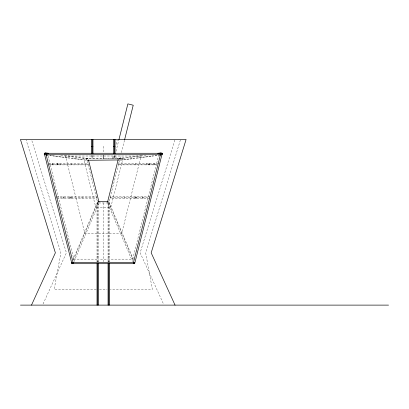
<?xml version="1.0" encoding="UTF-8"?>
<svg xmlns="http://www.w3.org/2000/svg" width="409" height="409" viewBox="0 0 409 409"><rect width="100%" height="100%" fill="white"/><g stroke="black" fill="none" stroke-linecap="round" stroke-linejoin="round"><path stroke-width="0.31" stroke-dasharray="2.04 1.53" d="M112.577 158.38L113.293 155.517M116.105 144.28L117.158 140.067M114.944 155.609L114.479 157.455L119.837 158.794L145.849 155.41M116.018 151.294L118.789 140.215M133.17 260.196L108.794 202.966L119.684 159.408M119.837 158.794L120.701 155.328M121.376 152.634L124.515 140.077M113.027 198.345L110.732 207.521L98.487 207.521M113.395 196.872L121.391 164.883M121.759 163.411L123.017 158.38L103.088 158.38M130.476 198.345L121.729 233.334L98.487 233.334M130.844 196.872L138.84 164.883M139.208 163.411L141.054 156.033L92.966 156.033M147.92 198.345L132.721 259.148L98.487 259.148M148.288 196.872L156.284 164.883M156.652 163.411L158.477 156.115M174.863 140.077L140.139 252.823L163.477 303.948M180.384 140.077L145.66 252.823L152.363 289.439L110.287 289.439M73.129 259.418L97.751 201.606L97.751 262.021M73.375 260.196L97.751 202.966L87.322 161.248M74.009 261.607L99.131 202.619L97.751 202.966M43.068 303.948L66.406 252.823L31.682 140.077M60.742 155.415L86.708 158.794L88.088 158.447L88.395 159.674M118.457 158.447L141.892 155.4M143.958 157.128L145.221 156.959M91.493 156.033L65.491 156.033L67.337 163.411M91.493 158.38L83.528 158.38L84.786 163.411M92.966 158.38L102.454 158.38M86.708 160.267L86.708 158.794L102.521 158.794M103.155 158.794L122.485 158.447L122.485 159.919M48.891 163.411L88.047 163.411L88.047 164.883L48.451 164.883M158.666 163.411L118.498 163.411L118.498 164.883L157.158 164.883M49.525 164.147L88.047 164.147M118.498 164.147L157.02 164.147M56.687 196.872L96.412 196.872L96.412 198.345L56.687 198.345M149.858 196.872L110.133 196.872L110.133 198.345L149.858 198.345M56.687 197.608L96.412 197.608M110.133 197.608L149.858 197.608M97.015 207.521L95.813 207.521L93.518 198.345M97.015 233.334L84.816 233.334L76.069 198.345M97.015 256.315L98.487 256.315M108.058 256.315L109.53 256.315M97.015 259.148L73.825 259.148L58.625 198.345M97.015 261.387L98.487 261.387M108.058 261.387L109.53 261.387M96.258 289.439L54.182 289.439L60.885 252.823L26.161 140.077M99.448 289.439L107.097 289.439M64.653 155.4L88.088 158.447M51.877 155.732L53.144 155.895M61.376 156.969L62.643 157.133M73.41 158.534L74.673 158.697M75.941 158.866L77.209 159.029M79.74 159.357L81.008 159.52M108.794 202.966L107.414 202.619L132.536 261.607M133.416 259.418L108.794 201.606L108.794 263.069M86.708 158.794L87.168 160.635M85.154 164.883L93.15 196.872M67.705 164.883L75.701 196.872M48.068 156.115L49.893 163.411M50.261 164.883L58.257 196.872M154.081 163.411L154.081 164.883M153.973 163.411L153.973 164.883M149.387 163.411L149.387 164.883M149.28 163.411L149.28 164.883M148.503 163.411L148.503 164.883M146.524 163.411L146.524 164.883M142.986 196.872L142.986 198.345M142.818 196.872L142.818 198.345M136.78 196.872L136.78 198.345M135.946 196.872L135.946 198.345M135.778 196.872L135.778 198.345M135.456 163.411L135.456 164.883M134.617 196.872L134.617 198.345M124.535 196.872L124.535 198.345M115.052 155.706L115.052 158.145L113.579 158.145L113.579 155.706M114.316 155.706L114.316 158.145M109.53 262.021L109.53 202.966L97.015 202.966L97.015 263.069M108.058 202.966L108.058 262.021M103.272 146.279L103.272 152.537M103.272 202.966L103.272 261.801M98.487 202.966L98.487 262.021M92.966 155.226L92.966 158.794M92.23 155.676L92.23 158.794M91.493 155.226L91.493 158.794M82.01 196.872L82.01 198.345M71.928 196.872L71.928 198.345M71.089 163.411L71.089 164.883M70.767 196.872L70.767 198.345M70.599 196.872L70.599 198.345M69.765 196.872L69.765 198.345M63.727 196.872L63.727 198.345M63.559 196.872L63.559 198.345M60.021 163.411L60.021 164.883M58.042 163.411L58.042 164.883M57.265 163.411L57.265 164.883M57.158 163.411L57.158 164.883M52.572 163.411L52.572 164.883M52.464 163.411L52.464 164.883"/><path stroke-width="0.61" d="M118.942 139.597L127.874 103.886L133.227 105.225L124.607 139.704M107.567 202.005L118.15 159.674M160.89 152.925L133.283 263.355L134.658 263.703L162.266 153.273L160.89 152.925L157.721 153.339M31.493 305.114L55.363 252.823L20.45 139.469L186.095 139.469L151.182 252.823L175.052 305.114M45.655 152.925L44.279 153.273L44.279 154.745L162.266 154.745L162.266 153.273L44.279 153.273L71.887 263.703L134.658 263.703L134.658 262.343L71.887 262.343L71.887 263.703L73.262 263.355L45.655 152.925L48.824 153.339M123.748 159.755L125.645 159.51M126.908 159.346L128.799 159.096M130.062 158.932L131.959 158.687M133.222 158.523L134.484 158.36M136.381 158.109L138.273 157.864M139.535 157.7L141.432 157.455M142.695 157.291L143.958 157.128M145.849 156.877L147.746 156.632M149.009 156.468L150.901 156.223M152.163 156.059L153.426 155.895M155.323 155.645L156.586 155.481M158.477 155.236L160.374 154.991M91.493 146.575L92.966 146.575M113.579 146.575L115.052 146.575M122.485 159.919L87.342 160.267M98.364 201.606L108.18 201.606M20.45 305.114L388.55 305.114M46.176 154.991L48.078 155.236M49.975 155.486L51.243 155.65M53.144 155.895L54.412 156.059M55.675 156.228L57.577 156.473M58.845 156.637L60.742 156.887M62.643 157.133L63.911 157.296M65.174 157.46L67.076 157.71M68.344 157.874L69.607 158.038M71.509 158.288L72.776 158.452M74.673 158.697L75.941 158.866M77.843 159.111L79.111 159.275M81.008 159.52L82.275 159.689M84.177 159.934L85.44 160.098M88.548 160.287L98.978 202.005M115.052 139.469L115.052 153.687M114.316 139.469L114.316 153.273M113.579 139.469L113.579 153.687M109.53 263.616L109.53 305.114M108.794 263.703L108.794 305.114M108.058 263.616L108.058 305.114M103.272 155.205L103.272 158.794M98.487 263.616L98.487 305.114M97.751 263.703L97.751 305.114M97.015 263.616L97.015 305.114M92.966 139.469L92.966 153.687M92.23 139.469L92.23 153.273M91.493 139.469L91.493 153.687"/></g></svg>
